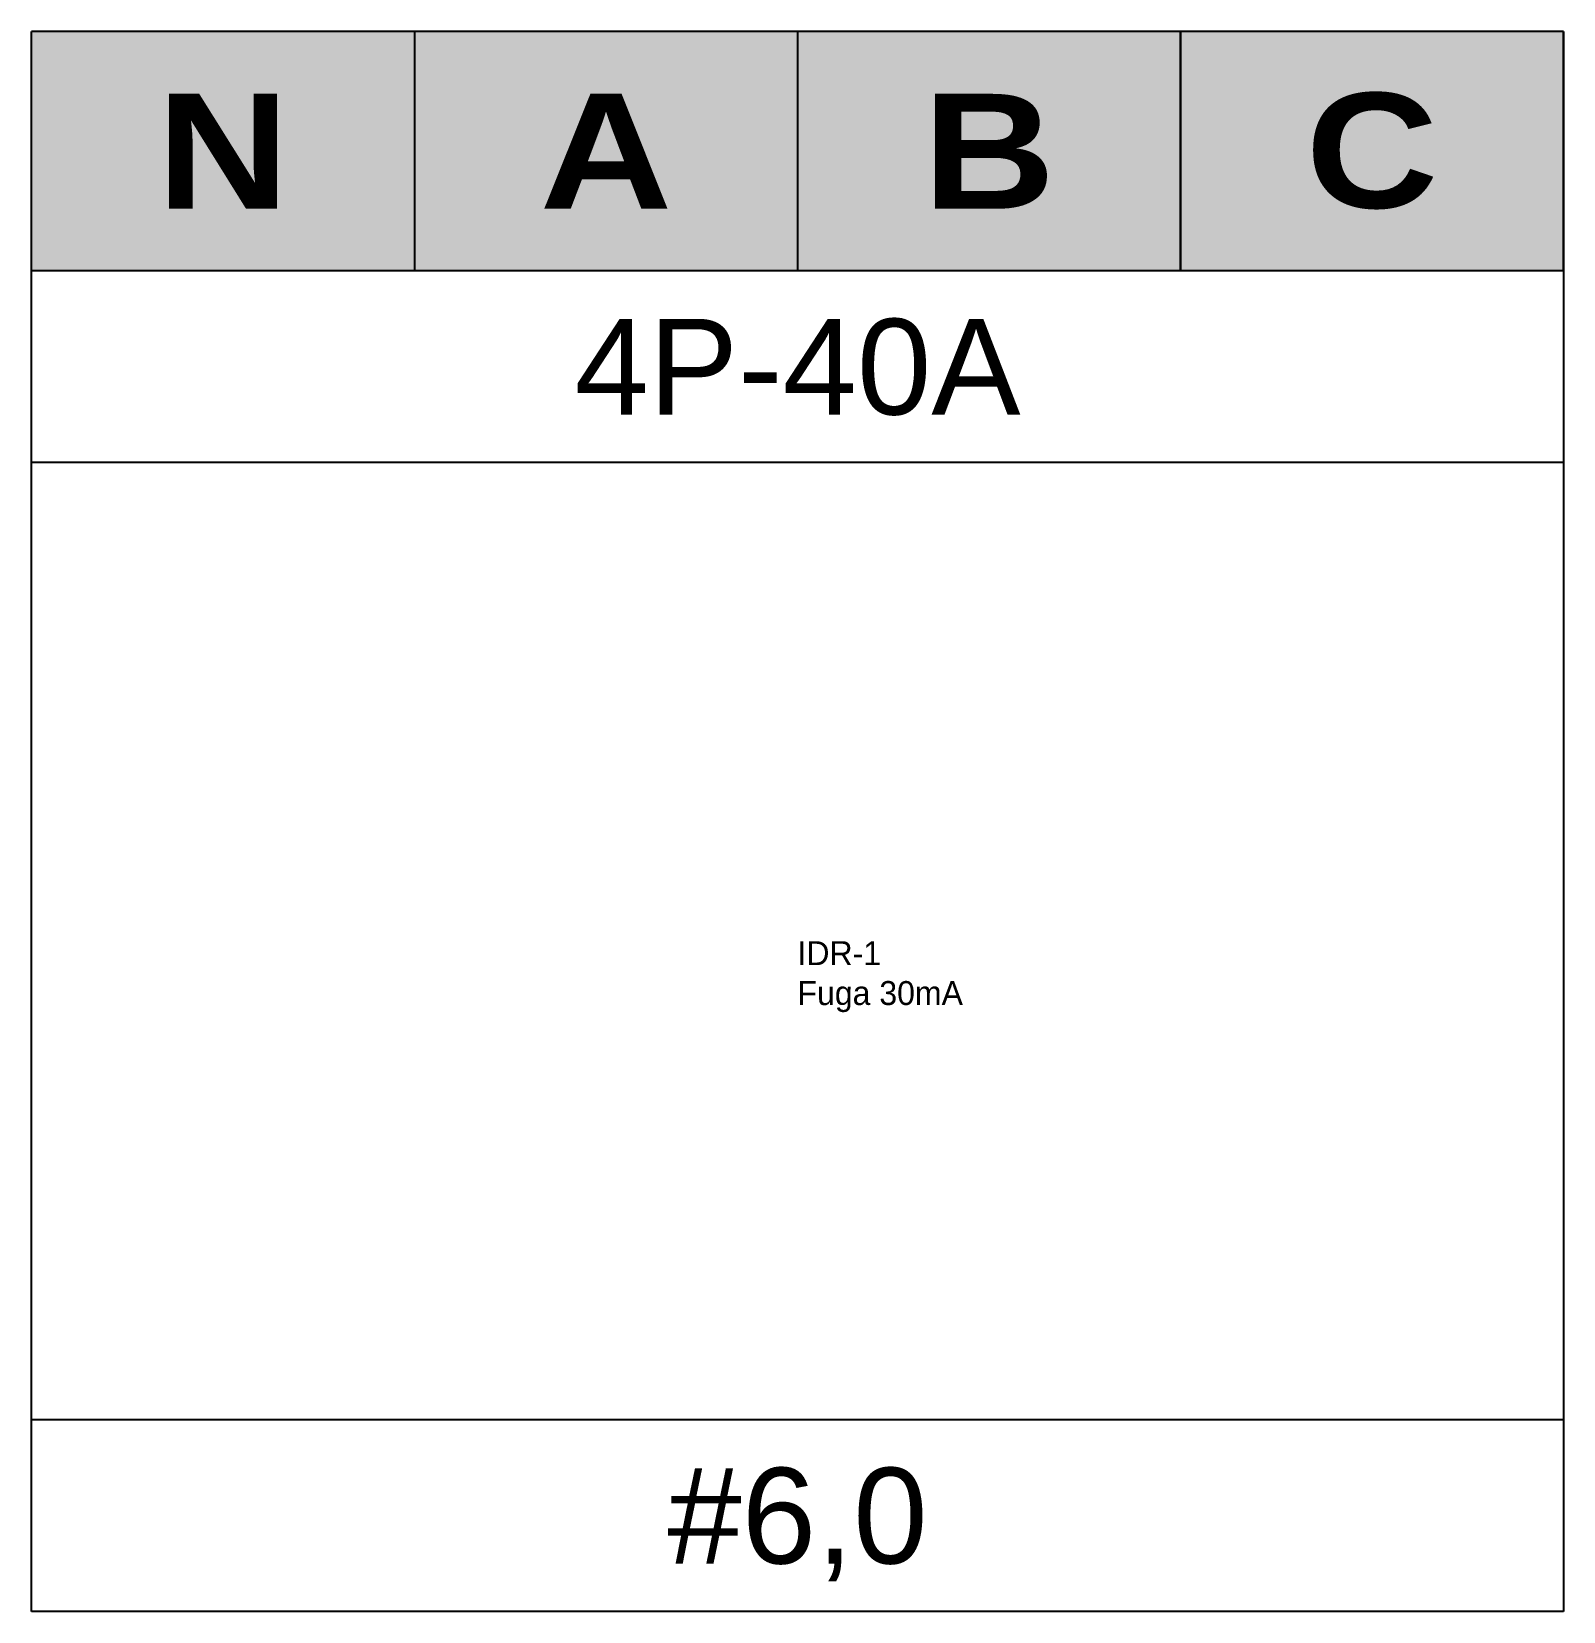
# Model space of a CAD drawing. Header units: millimetres. Extents: x 0 to 160, y 0 to 165.
import ezdxf
from ezdxf.enums import TextEntityAlignment as Align

# ---------------------------------------------------------------- set-up
doc = ezdxf.new("R2018")
doc.units = ezdxf.units.MM
doc.styles.get("Standard").update_dxf_attribs({"font": 'arial.ttf'})
doc.styles.add('VO-AriaB 12', font='ariblk.ttf', dxfattribs={"height": 12})
doc.styles.add('VO-Arial 10', font='arial.ttf', dxfattribs={"height": 10})

# ---------------------------------------------------------------- blocks, each defined once
blk = doc.blocks.new('*U2')
h = blk.add_hatch(color=0)
h.dxf.hatch_style = 1
h.paths.add_polyline_path([(40, 165), (0, 165), (0, 140), (40, 140)])
h.paths.add_polyline_path([(80, 165), (40, 165), (40, 140), (80, 140)])
h.paths.add_polyline_path([(120, 165), (80, 165), (80, 140), (120, 140)])
h.paths.add_polyline_path([(160, 165), (120, 165), (120, 140), (160, 140)])
for p, q in [((160, 165), (0, 165)), ((0, 37.68), (0, 165)), ((0, 0), (0, 165)), ((40, 165), (40, 140)), ((80, 165), (80, 140)), ((80, 165), (80, 140)), ((120, 165), (120, 140)), ((120, 165), (120, 140)), ((120, 140), (120, 165)), ((160, 165), (160, 140)), ((160, 140), (160, 165)), ((160, 165), (160, 140)), ((160, 165), (160, 0)), ((160, 140), (0, 140)), ((160, 120), (0, 120)), ((160, 20), (0, 20)), ((160, 0), (0, 0))]:
    blk.add_line(p, q)
at = {"char_height": 12, "attachment_point": 5, "style": 'VO-AriaB 12'}
for s, insert in [('N', (20, 152.5)), ('A', (60, 152.5))]:
    blk.add_mtext_dynamic_manual_height_columns(s, width=40, gutter_width=50, heights=[0], dxfattribs=dict(at, insert=insert))
at = {"color": 251, "true_color": 0x636466, "insert": (100, 152.5), "char_height": 12, "attachment_point": 5, "style": 'VO-AriaB 12'}
blk.add_mtext_dynamic_manual_height_columns('B', width=40, gutter_width=50, heights=[0], dxfattribs=at)
at = {"color": 1, "insert": (140, 152.5), "char_height": 12, "attachment_point": 5, "style": 'VO-AriaB 12'}
blk.add_mtext_dynamic_manual_height_columns('C', width=40, gutter_width=50, heights=[0], dxfattribs=at)
at = {"style": 'VO-Arial 10'}
for tag, p in [('4P-00A', (80, 130)), ('#00,0', (80, 10))]:
    blk.add_attdef(tag, text='', height=10, dxfattribs=at).set_placement(p, align=Align.MIDDLE_CENTER)
at = {"lineweight": 30, "flags": 104}
blk.add_attdef('DESCRIÇÃO', text='', height=10, dxfattribs=at).set_placement((80, 70), align=Align.MIDDLE_CENTER)

msp = doc.modelspace()

# ---------------------------------------------------------------- block references
at = {"linetype": 'ByBlock'}
ref = msp.add_blockref('*U2', (0, 0), dxfattribs=at)
ref.add_attrib('#00,0', '#6,0', dxfattribs={"height": 10, "style": 'VO-Arial 10'}).set_placement((80, 10), align=Align.MIDDLE_CENTER)
lines = msp.add_mtext('IDR-1\\PFuga 30mA', dxfattribs={"insert": (80, 70), "char_height": 2.5, "attachment_point": 1})
ref.add_attrib('DESCRIÇÃO', '', (80, 70), dxfattribs={"flags": 104}).embed_mtext(lines)
ref.add_attrib('4P-00A', '4P-40A', dxfattribs={"height": 10, "style": 'VO-Arial 10'}).set_placement((80, 130), align=Align.MIDDLE_CENTER)

doc.saveas('drawing.dxf')
